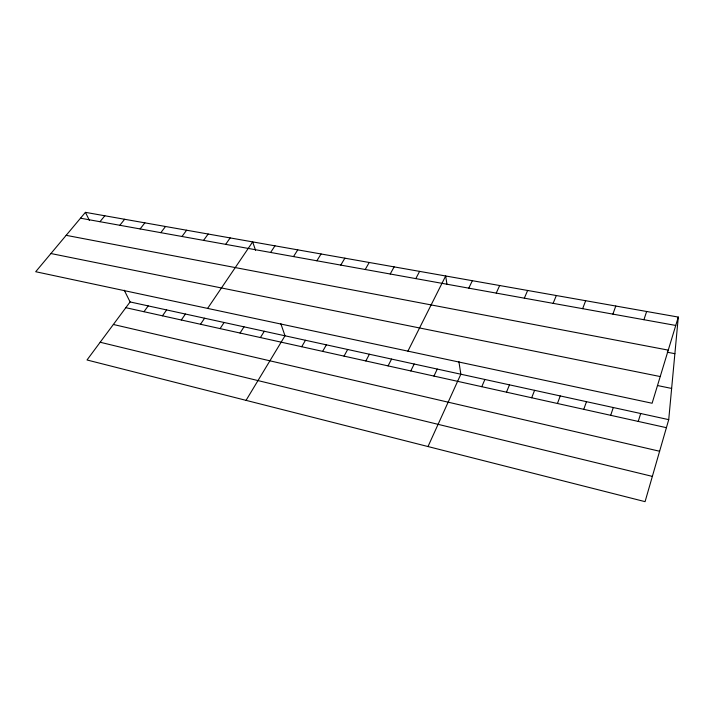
<?xml version="1.0" encoding="UTF-8"?>
<svg xmlns="http://www.w3.org/2000/svg" width="714" height="714" viewBox="0 0 714 714"><rect width="100%" height="100%" fill="white"/><g stroke="black" fill="none" stroke-linecap="round" stroke-linejoin="round"><path stroke-width="1.07" d="M124.245 290.214L130.091 301.942L87.01 359.981L645.072 501.656L668.723 419.645L678.3 317.078L85.412 212.344L35.7 271.722L652.105 403.249L678.3 317.078M638.236 421.421L640.69 413.522M643.921 319.72L646.643 311.482M610.702 415.307L613.281 407.533M583.775 409.327L586.48 401.67M612.898 314.124L615.78 306.029M557.438 403.481L560.258 395.94M582.642 308.671L585.676 300.719M531.671 397.769L534.599 390.335M553.127 303.361L556.313 295.525M506.458 392.173L509.493 384.846M524.326 298.166L527.646 290.464M481.78 386.693L484.904 379.482M427.998 446.553L460.842 374.216L458.888 361.543M496.221 293.106L499.675 285.52M433.951 376.073L437.271 369.067M468.777 288.161L472.356 280.7M410.782 370.932L414.182 364.024M407.908 351.145L445.67 275.979L446.964 284.324M388.077 365.898L391.567 359.08M415.807 278.612L419.6 271.374M365.836 360.954L369.397 354.233M344.032 356.116L347.673 349.485M390.219 274.006L394.128 266.875M322.657 351.377L326.369 344.835M365.22 269.499L369.227 262.475M301.701 346.727L305.485 340.266M340.774 265.09L344.88 258.173M246.053 400.358L285.002 335.794L280.798 323.585M316.873 260.788L321.059 253.97M260.396 337.552L264.305 331.269M293.499 256.576L297.765 249.855M240.047 333.036L244.009 326.833M220.09 328.61L224.107 322.487M270.624 252.453L274.97 245.83M200.509 324.263L204.588 318.221M207.613 308.403L252.658 241.885L255.558 250.302M181.311 319.997L185.435 314.035M225.669 244.349L230.167 237.914M162.462 315.82L166.639 309.93M203.588 240.377L208.158 234.022M143.978 311.715L148.2 305.895M181.981 236.477L186.613 230.22M160.828 232.666L165.523 226.49M140.123 228.935L144.871 222.848M119.836 225.285L124.638 219.269M99.969 221.706L104.824 215.771M80.504 218.198L675.756 325.45M66.161 235.334L668.25 350.128M667.295 352.225L674.882 353.68M50.926 253.532L660.218 376.555M657.612 385.56L671.633 388.443M130.091 301.942L668.723 419.645M125.825 307.68L666.412 427.677M113.365 324.477L659.611 451.248M100.174 342.247L652.364 476.39M85.412 212.344L89.384 220.323"/></g></svg>
